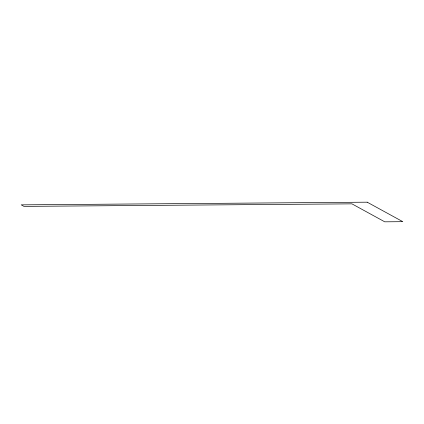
<?xml version="1.0" encoding="UTF-8"?>
<svg xmlns="http://www.w3.org/2000/svg" width="424" height="424" viewBox="0 0 424 424"><rect width="100%" height="100%" fill="white"/><g stroke="black" fill="none" stroke-linecap="round" stroke-linejoin="round"><path stroke-width="0.64" d="M367.195 202.184L21.2 204.856L23.988 206.382L351.931 203.849L384.748 221.816L402.8 221.673L367.195 202.184"/></g></svg>
